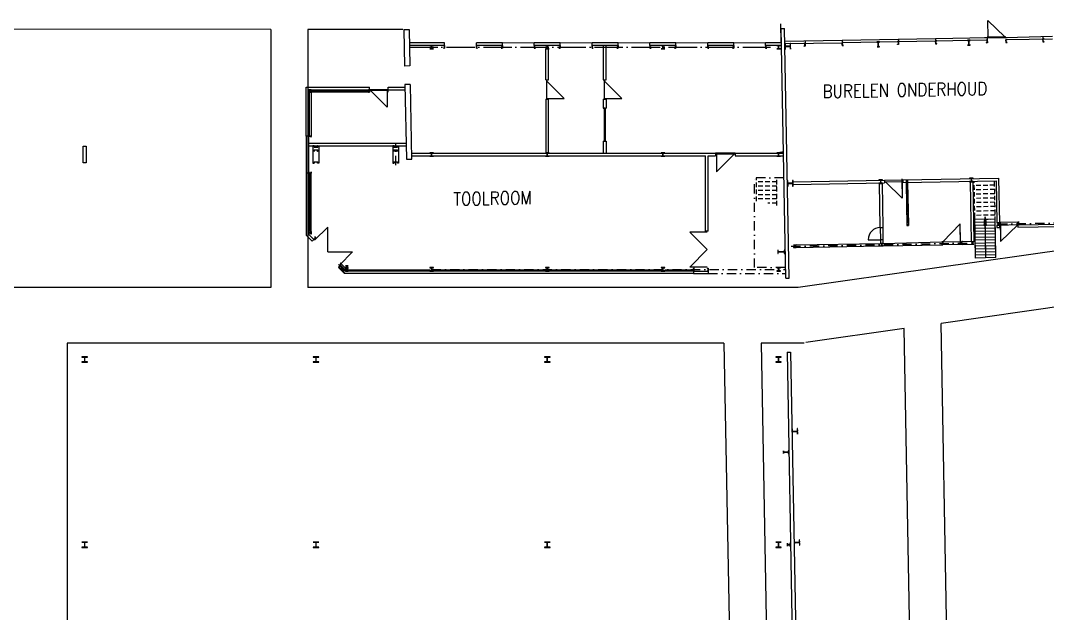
# Model space of a CAD drawing. Header units: millimetres. Extents: x 3476 to 38328, y 1439 to 26921.
# Drawn here: x 11336 to 16885, y 19506 to 22707 of the extents above; entities that cross this region are included whole.
import ezdxf

# ---------------------------------------------------------------- set-up
doc = ezdxf.new("R2010")
doc.units = ezdxf.units.MM
doc.header["$LTSCALE"] = 100
doc.header["$MEASUREMENT"] = 0
for name, pattern in [('DASHDOT', [1, 0.5, -0.25, 0, -0.25]), ('DASHDOTX2', [2, 1, -0.5, 0, -0.5]), ('DASHED2', [0.375, 0.25, -0.125]), ('DOT', [0.055, 0.03, -0.025])]:
    doc.linetypes.add(name, pattern=pattern)
for name, color, linetype in [('A-BRANDMUUR-1', 9, 'CONTINUOUS'), ('A-CIRCULATIE', 4, 'CONTINUOUS'), ('A-KOLOM', 7, 'CONTINUOUS'), ('A-MUUR', 7, 'CONTINUOUS'), ('C-LINE-D025', 7, 'DASHDOT'), ('C-LINE-D025X2', 7, 'DASHDOTX2'), ('C-LINE-H025', 7, 'DASHED2'), ('C-S-DOOR-WINDOW', 7, 'CONTINUOUS'), ('CIRCULATIE', 4, 'DOT'), ('DEUR', 4, 'CONTINUOUS'), ('L-GEBOUWEN', 7, 'CONTINUOUS'), ('MUUR', 7, 'CONTINUOUS'), ('TEKST', 4, 'CONTINUOUS'), ('TRAPPEN', 4, 'CONTINUOUS')]:
    doc.layers.add(name, color=color, linetype=linetype)
doc.styles.add('ROMANS', font='romans', dxfattribs={"width": 0.7})

msp = doc.modelspace()

# ---------------------------------------------------------------- linework, layer by layer
at = {"layer": 'A-BRANDMUUR-1'}
for p, q in [((15446.23, 22663.53), (15465.23, 22663.88)), ((15470.93, 21316.47), (15446.23, 22663.53)), ((15489.92, 21316.82), (15465.23, 22663.88)), ((15470.93, 21316.47), (15489.92, 21316.82)), ((15478.4, 20916.47), (15497.4, 20916.82)), ((15478.4, 20916.47), (15558.65, 16538.37)), ((15497.4, 20916.82), (15577.64, 16538.72)), ((15497.4, 20916.82), (15497.4, 20916.82))]:
    msp.add_line(p, q, dxfattribs=at)
at = {"layer": 'A-CIRCULATIE'}
for p, q in [((12688.87, 22659.04), (9059.21, 22660.76)), ((12688.87, 22659.04), (12688.87, 21265.05)), ((13402.37, 22659.04), (12888.87, 22659.04)), ((12888.87, 22659.04), (12888.87, 21265.05)), ((17751.42, 21579.4), (15538, 21265.05)), ((12688.87, 21265.05), (9059.21, 21265.05)), ((15538, 21265.05), (12888.87, 21265.05)), ((17775.35, 21279.79), (16311.02, 21071.83)), ((16111.51, 21043.49), (15580.19, 20968.03)), ((16194.78, 16500.03), (16111.51, 21043.49)), ((16394.75, 16503.69), (16311.02, 21071.83)), ((15137.46, 20965.05), (11587.25, 20965.05)), ((11587.25, 20965.05), (11587.25, 17908.3)), ((15137.46, 20965.05), (15219.62, 16482.15)), ((15571.52, 20965.05), (15337.49, 20965.05)), ((15337.49, 20965.05), (15419.59, 16485.82))]:
    msp.add_line(p, q, dxfattribs=at)
at = {"layer": 'A-KOLOM', "color": 7}
for p, q in [((12916.25, 22031.14), (12916.25, 21936.14)), ((12922.25, 22031.14), (12916.25, 22031.14)), ((12942.25, 22031.14), (12948.25, 22031.14)), ((12948.25, 22031.14), (12948.25, 21936.14)), ((13347.25, 22031.14), (13347.25, 21936.14)), ((13353.25, 22031.14), (13347.25, 22031.14)), ((13373.25, 22031.14), (13379.25, 22031.14)), ((13379.25, 22031.14), (13379.25, 21936.14)), ((12916.25, 21936.14), (12922.25, 21936.14)), ((12948.25, 21936.14), (12942.25, 21936.14)), ((13347.25, 21936.14), (13353.25, 21936.14)), ((13379.25, 21936.14), (13373.25, 21936.14))]:
    msp.add_line(p, q, dxfattribs=at)
at = {"layer": 'A-KOLOM'}
for points in [[(15775.94, 22572.37), (15782.43, 22572.49), (15782.43, 22572.77, 0.3910206), (15781.91, 22573.31), (15777.63, 22573.57, -0.3910206), (15776.64, 22574.6), (15776.43, 22586.16, -0.3910206), (15777.38, 22587.23), (15781.65, 22587.65, 0.3910205), (15782.15, 22588.2), (15782.14, 22588.49), (15775.64, 22588.37)], [(15964.36, 22564.82), (15977.85, 22565.07), (15977.83, 22566.09), (15972.92, 22566, -0.4142135), (15971.39, 22567.47), (15970.99, 22589.43, -0.4142136), (15972.46, 22590.95), (15977.38, 22591.04), (15977.36, 22592.06), (15963.86, 22591.82), (15963.88, 22590.8), (15968.8, 22590.89, -0.4142136), (15970.33, 22589.41), (15970.73, 22567.46, -0.4142136), (15969.26, 22565.93), (15964.34, 22565.84)], [(16080.88, 22577.96), (16074.39, 22577.84), (16074.38, 22578.12, -0.3910206), (16074.88, 22578.68), (16079.15, 22579.1, 0.3910206), (16080.09, 22580.16), (16079.88, 22591.72, 0.3910206), (16078.9, 22592.75), (16074.61, 22593.02, -0.3910205), (16074.1, 22593.55), (16074.09, 22593.84), (16080.59, 22593.96)], [(16280.85, 22581.62), (16287.35, 22581.74), (16287.34, 22582.03, 0.3910206), (16286.83, 22582.56), (16282.55, 22582.83, -0.3910206), (16281.56, 22583.86), (16281.35, 22595.42, -0.3910206), (16282.3, 22596.48), (16286.57, 22596.9, 0.3910205), (16287.06, 22597.46), (16287.06, 22597.74), (16280.56, 22597.62)], [(16454.27, 22573.8), (16467.77, 22574.05), (16467.75, 22575.07), (16462.83, 22574.98, -0.4142135), (16461.31, 22576.45), (16460.9, 22598.41, -0.4142136), (16462.38, 22599.93), (16467.29, 22600.02), (16467.28, 22601.04), (16453.78, 22600.8), (16453.8, 22599.78), (16458.72, 22599.87, -0.4142136), (16460.24, 22598.39), (16460.65, 22576.44, -0.4142136), (16459.17, 22574.91), (16454.25, 22574.82)], [(16560.8, 22586.75), (16554.3, 22586.64), (16554.3, 22586.92, -0.3910206), (16554.8, 22587.48), (16559.07, 22587.9, 0.3910206), (16560.01, 22588.96), (16559.8, 22600.52, 0.3910206), (16558.82, 22601.55), (16554.53, 22601.81, -0.3910205), (16554.02, 22602.35), (16554.01, 22602.63), (16560.51, 22602.75)], [(16660.79, 22588.59), (16667.29, 22588.71), (16667.28, 22588.99, 0.3910206), (16666.76, 22589.53), (16662.48, 22589.79, -0.3910206), (16661.5, 22590.82), (16661.28, 22602.38, -0.3910206), (16662.23, 22603.44), (16666.5, 22603.86, 0.3910205), (16667, 22604.42), (16666.99, 22604.7), (16660.49, 22604.58)], [(16860.75, 22592.25), (16867.25, 22592.37), (16867.25, 22592.65, 0.3910206), (16866.73, 22593.19), (16862.45, 22593.46, -0.3910206), (16861.46, 22594.49), (16861.25, 22606.04, -0.3910206), (16862.2, 22607.11), (16866.47, 22607.53, 0.3910205), (16866.96, 22608.09), (16866.96, 22608.37), (16860.46, 22608.25)], [(13547.25, 22554.14), (13567.25, 22554.14), (13567.25, 22555.14), (13559.38, 22555.14, -0.4142135), (13557.58, 22556.94), (13557.58, 22570.34, -0.4142136), (13559.38, 22572.14), (13567.25, 22572.14), (13567.25, 22573.14), (13547.25, 22573.14), (13547.25, 22572.14), (13555.13, 22572.14, -0.4142136), (13556.93, 22570.34), (13556.93, 22556.94, -0.4142136), (13555.13, 22555.14), (13547.25, 22555.14)], [(13627.25, 22557.14), (13620.75, 22557.14), (13620.75, 22557.43, -0.3910206), (13621.26, 22557.98), (13625.54, 22558.32, 0.3910206), (13626.5, 22559.36), (13626.5, 22570.93, 0.3910206), (13625.54, 22571.97), (13621.26, 22572.31, -0.3910205), (13620.75, 22572.86), (13620.75, 22573.14), (13627.25, 22573.14)], [(13799.75, 22557.14), (13806.25, 22557.14), (13806.25, 22557.43, 0.3910206), (13805.75, 22557.98), (13801.47, 22558.32, -0.3910206), (13800.5, 22559.36), (13800.5, 22570.93, -0.3910206), (13801.47, 22571.97), (13805.75, 22572.31, 0.3910205), (13806.25, 22572.86), (13806.25, 22573.14), (13799.75, 22573.14)], [(13939.75, 22557.14), (13933.25, 22557.14), (13933.25, 22557.43, -0.3910206), (13933.76, 22557.98), (13938.04, 22558.32, 0.3910206), (13939, 22559.36), (13939, 22570.93, 0.3910206), (13938.04, 22571.97), (13933.76, 22572.31, -0.3910205), (13933.25, 22572.86), (13933.25, 22573.14), (13939.75, 22573.14)], [(14112.25, 22557.14), (14118.75, 22557.14), (14118.75, 22557.43, 0.3910206), (14118.25, 22557.98), (14113.97, 22558.32, -0.3910206), (14113, 22559.36), (14113, 22570.93, -0.3910206), (14113.97, 22571.97), (14118.25, 22572.31, 0.3910205), (14118.75, 22572.86), (14118.75, 22573.14), (14112.25, 22573.14)], [(14172.25, 22554.14), (14192.25, 22554.14), (14192.25, 22555.14), (14184.38, 22555.14, -0.4142135), (14182.58, 22556.94), (14182.58, 22570.34, -0.4142136), (14184.38, 22572.14), (14192.25, 22572.14), (14192.25, 22573.14), (14172.25, 22573.14), (14172.25, 22572.14), (14180.13, 22572.14, -0.4142136), (14181.93, 22570.34), (14181.93, 22556.94, -0.4142136), (14180.13, 22555.14), (14172.25, 22555.14)], [(14252.25, 22557.14), (14245.75, 22557.14), (14245.75, 22557.43, -0.3910206), (14246.26, 22557.98), (14250.54, 22558.32, 0.3910206), (14251.5, 22559.36), (14251.5, 22570.93, 0.3910206), (14250.54, 22571.97), (14246.26, 22572.31, -0.3910205), (14245.75, 22572.86), (14245.75, 22573.14), (14252.25, 22573.14)], [(14424.75, 22557.14), (14431.25, 22557.14), (14431.25, 22557.43, 0.3910206), (14430.75, 22557.98), (14426.47, 22558.32, -0.3910206), (14425.5, 22559.36), (14425.5, 22570.93, -0.3910206), (14426.47, 22571.97), (14430.75, 22572.31, 0.3910205), (14431.25, 22572.86), (14431.25, 22573.14), (14424.75, 22573.14)], [(14564.75, 22557.14), (14558.25, 22557.14), (14558.25, 22557.43, -0.3910206), (14558.76, 22557.98), (14563.04, 22558.32, 0.3910206), (14564, 22559.36), (14564, 22570.93, 0.3910206), (14563.04, 22571.97), (14558.76, 22572.31, -0.3910205), (14558.25, 22572.86), (14558.25, 22573.14), (14564.75, 22573.14)], [(14737.25, 22557.14), (14743.75, 22557.14), (14743.75, 22557.43, 0.3910206), (14743.25, 22557.98), (14738.97, 22558.32, -0.3910206), (14738, 22559.36), (14738, 22570.93, -0.3910206), (14738.97, 22571.97), (14743.25, 22572.31, 0.3910205), (14743.75, 22572.86), (14743.75, 22573.14), (14737.25, 22573.14)], [(14797.25, 22554.14), (14817.25, 22554.14), (14817.25, 22555.14), (14809.38, 22555.14, -0.4142135), (14807.58, 22556.94), (14807.58, 22570.34, -0.4142136), (14809.38, 22572.14), (14817.25, 22572.14), (14817.25, 22573.14), (14797.25, 22573.14), (14797.25, 22572.14), (14805.13, 22572.14, -0.4142136), (14806.93, 22570.34), (14806.93, 22556.94, -0.4142136), (14805.13, 22555.14), (14797.25, 22555.14)], [(14877.25, 22557.14), (14870.75, 22557.14), (14870.75, 22557.43, -0.3910206), (14871.26, 22557.98), (14875.54, 22558.32, 0.3910206), (14876.5, 22559.36), (14876.5, 22570.93, 0.3910206), (14875.54, 22571.97), (14871.26, 22572.31, -0.3910205), (14870.75, 22572.86), (14870.75, 22573.14), (14877.25, 22573.14)], [(15049.75, 22557.14), (15056.25, 22557.14), (15056.25, 22557.43, 0.3910206), (15055.75, 22557.98), (15051.47, 22558.32, -0.3910206), (15050.5, 22559.36), (15050.5, 22570.93, -0.3910206), (15051.47, 22571.97), (15055.75, 22572.31, 0.3910205), (15056.25, 22572.86), (15056.25, 22573.14), (15049.75, 22573.14)], [(15189.75, 22557.14), (15183.25, 22557.14), (15183.25, 22557.43, -0.3910206), (15183.76, 22557.98), (15188.04, 22558.32, 0.3910206), (15189, 22559.36), (15189, 22570.93, 0.3910206), (15188.04, 22571.97), (15183.76, 22572.31, -0.3910205), (15183.25, 22572.86), (15183.25, 22573.14), (15189.75, 22573.14)], [(15362.25, 22557.14), (15368.75, 22557.14), (15368.75, 22557.43, 0.3910206), (15368.25, 22557.98), (15363.97, 22558.32, -0.3910206), (15363, 22559.36), (15363, 22570.93, -0.3910206), (15363.97, 22571.97), (15368.25, 22572.31, 0.3910205), (15368.75, 22572.86), (15368.75, 22573.14), (15362.25, 22573.14)], [(15422.25, 22554.14), (15442.25, 22554.14), (15442.25, 22555.14), (15434.38, 22555.14, -0.4142135), (15432.58, 22556.94), (15432.58, 22570.34, -0.4142136), (15434.38, 22572.14), (15442.25, 22572.14), (15442.25, 22573.14), (15422.25, 22573.14), (15422.25, 22572.14), (15430.13, 22572.14, -0.4142136), (15431.93, 22570.34), (15431.93, 22556.94, -0.4142136), (15430.13, 22555.14), (15422.25, 22555.14)], [(15497.41, 22553.26), (15496.86, 22583.26), (15495.46, 22583.23), (15495.68, 22571.36, -0.4142135), (15493.03, 22568.61), (15472.24, 22568.23, -0.4142136), (15469.49, 22570.88), (15469.27, 22582.75), (15467.87, 22582.73), (15468.42, 22552.73), (15469.82, 22552.76), (15469.6, 22564.63, -0.4142136), (15472.25, 22567.38), (15493.05, 22567.76, -0.4142136), (15495.8, 22565.11), (15496.01, 22553.24)], [(15575.97, 22568.7), (15569.47, 22568.59), (15569.47, 22568.87, -0.3910206), (15569.96, 22569.43), (15574.23, 22569.85, 0.3910206), (15575.18, 22570.91), (15574.97, 22582.47, 0.3910206), (15573.98, 22583.5), (15569.7, 22583.76, -0.3910205), (15569.18, 22584.3), (15569.18, 22584.58), (15575.68, 22584.7)], [(13547.25, 21974.14), (13567.25, 21974.14), (13567.25, 21975.14), (13559.38, 21975.14, -0.4142135), (13557.58, 21976.94), (13557.58, 21990.34, -0.4142136), (13559.38, 21992.14), (13567.25, 21992.14), (13567.25, 21993.14), (13547.25, 21993.14), (13547.25, 21992.14), (13555.13, 21992.14, -0.4142136), (13556.93, 21990.34), (13556.93, 21976.94, -0.4142136), (13555.13, 21975.14), (13547.25, 21975.14)], [(14172.25, 21974.14), (14192.25, 21974.14), (14192.25, 21975.14), (14184.38, 21975.14, -0.4142135), (14182.58, 21976.94), (14182.58, 21990.34, -0.4142136), (14184.38, 21992.14), (14192.25, 21992.14), (14192.25, 21993.14), (14172.25, 21993.14), (14172.25, 21992.14), (14180.13, 21992.14, -0.4142136), (14181.93, 21990.34), (14181.93, 21976.94, -0.4142136), (14180.13, 21975.14), (14172.25, 21975.14)], [(14797.25, 21974.14), (14817.25, 21974.14), (14817.25, 21975.14), (14809.38, 21975.14, -0.4142135), (14807.58, 21976.94), (14807.58, 21990.34, -0.4142136), (14809.38, 21992.14), (14817.25, 21992.14), (14817.25, 21993.14), (14797.25, 21993.14), (14797.25, 21992.14), (14805.13, 21992.14, -0.4142136), (14806.93, 21990.34), (14806.93, 21976.94, -0.4142136), (14805.13, 21975.14), (14797.25, 21975.14)], [(15422.25, 21974.14), (15442.25, 21974.14), (15442.25, 21975.14), (15434.38, 21975.14, -0.4142135), (15432.58, 21976.94), (15432.58, 21990.34, -0.4142136), (15434.38, 21992.14), (15442.25, 21992.14), (15442.25, 21993.14), (15422.25, 21993.14), (15422.25, 21992.14), (15430.13, 21992.14, -0.4142136), (15431.93, 21990.34), (15431.93, 21976.94, -0.4142136), (15430.13, 21975.14), (15422.25, 21975.14)], [(15454.18, 21993.14), (15454.18, 22000.64), (15453.73, 22000.64, 0.4142136), (15453.18, 22000.09), (15453.18, 21995.19, -0.4142135), (15452.13, 21994.14), (15439.73, 21994.14, 0.4142136), (15439.18, 21993.59), (15439.18, 21993.14)], [(15509.3, 21813.36), (15508.75, 21843.35), (15507.35, 21843.33), (15507.57, 21831.45, -0.4142135), (15504.92, 21828.7), (15484.12, 21828.32, -0.4142136), (15481.37, 21830.97), (15481.15, 21842.85), (15479.75, 21842.82), (15480.3, 21812.82), (15481.7, 21812.85), (15481.49, 21824.72, -0.4142136), (15484.14, 21827.47), (15504.93, 21827.85, -0.4142136), (15507.68, 21825.2), (15507.9, 21813.33)], [(15510.97, 21813.39), (15510.42, 21843.38), (15509.02, 21843.36), (15509.24, 21831.48, -0.4142135), (15506.59, 21828.73), (15485.8, 21828.35, -0.4142136), (15483.05, 21831), (15482.83, 21842.88), (15481.43, 21842.85), (15481.98, 21812.86), (15483.38, 21812.88), (15483.16, 21824.75, -0.4142136), (15485.81, 21827.5), (15506.61, 21827.88, -0.4142136), (15509.36, 21825.23), (15509.57, 21813.36)], [(15513.88, 21481.73), (15527.88, 21481.99), (15527.86, 21482.84), (15522.34, 21482.74, -0.4142135), (15521.11, 21483.92), (15520.95, 21493.12, -0.4142136), (15522.12, 21494.34), (15527.65, 21494.44), (15527.63, 21495.29), (15513.63, 21495.03), (15513.65, 21494.18), (15519.17, 21494.28, -0.4142136), (15520.4, 21493.11), (15520.56, 21483.91, -0.4142136), (15519.39, 21482.69), (15513.86, 21482.58)], [(15464.33, 21450.14), (15464.33, 21467.14), (15463.06, 21467.14), (15463.06, 21460.84, -0.4142135), (15461.26, 21459.04), (15431.4, 21459.04, -0.4142136), (15429.6, 21460.84), (15429.6, 21467.14), (15428.33, 21467.14), (15428.33, 21450.14), (15429.6, 21450.14), (15429.6, 21456.44, -0.4142136), (15431.4, 21458.24), (15461.26, 21458.24, -0.4142136), (15463.06, 21456.44), (15463.06, 21450.14)], [(13547.25, 21354.14), (13567.25, 21354.14), (13567.25, 21355.14), (13559.38, 21355.14, -0.4142135), (13557.58, 21356.94), (13557.58, 21370.34, -0.4142136), (13559.38, 21372.14), (13567.25, 21372.14), (13567.25, 21373.14), (13547.25, 21373.14), (13547.25, 21372.14), (13555.13, 21372.14, -0.4142136), (13556.93, 21370.34), (13556.93, 21356.94, -0.4142136), (13555.13, 21355.14), (13547.25, 21355.14)], [(14172.25, 21354.14), (14192.25, 21354.14), (14192.25, 21355.14), (14184.38, 21355.14, -0.4142135), (14182.58, 21356.94), (14182.58, 21370.34, -0.4142136), (14184.38, 21372.14), (14192.25, 21372.14), (14192.25, 21373.14), (14172.25, 21373.14), (14172.25, 21372.14), (14180.13, 21372.14, -0.4142136), (14181.93, 21370.34), (14181.93, 21356.94, -0.4142136), (14180.13, 21355.14), (14172.25, 21355.14)], [(14797.25, 21354.14), (14817.25, 21354.14), (14817.25, 21355.14), (14809.38, 21355.14, -0.4142135), (14807.58, 21356.94), (14807.58, 21370.34, -0.4142136), (14809.38, 21372.14), (14817.25, 21372.14), (14817.25, 21373.14), (14797.25, 21373.14), (14797.25, 21372.14), (14805.13, 21372.14, -0.4142136), (14806.93, 21370.34), (14806.93, 21356.94, -0.4142136), (14805.13, 21355.14), (14797.25, 21355.14)], [(14972.25, 21354.14), (14978.75, 21354.14), (14978.75, 21354.43, 0.3910206), (14978.25, 21354.98), (14973.97, 21355.32, -0.3910206), (14973, 21356.36), (14973, 21367.93, -0.3910206), (14973.97, 21368.97), (14978.25, 21369.31, 0.3910205), (14978.75, 21369.86), (14978.75, 21370.14), (14972.25, 21370.14)], [(15052.25, 21354.14), (15045.75, 21354.14), (15045.75, 21354.43, -0.3910206), (15046.26, 21354.98), (15050.54, 21355.32, 0.3910206), (15051.5, 21356.36), (15051.5, 21367.93, 0.3910206), (15050.54, 21368.97), (15046.26, 21369.31, -0.3910205), (15045.75, 21369.86), (15045.75, 21370.14), (15052.25, 21370.14)], [(15422.25, 21354.14), (15442.25, 21354.14), (15442.25, 21355.14), (15434.38, 21355.14, -0.4142135), (15432.58, 21356.94), (15432.58, 21370.34, -0.4142136), (15434.38, 21372.14), (15442.25, 21372.14), (15442.25, 21373.14), (15422.25, 21373.14), (15422.25, 21372.14), (15430.13, 21372.14, -0.4142136), (15431.93, 21370.34), (15431.93, 21356.94, -0.4142136), (15430.13, 21355.14), (15422.25, 21355.14)], [(11667.25, 20862.14), (11697.25, 20862.14), (11697.25, 20863.54), (11685.38, 20863.54, -0.4142135), (11682.68, 20866.24), (11682.68, 20887.04, -0.4142136), (11685.38, 20889.74), (11697.25, 20889.74), (11697.25, 20891.14), (11667.25, 20891.14), (11667.25, 20889.74), (11679.13, 20889.74, -0.4142136), (11681.83, 20887.04), (11681.83, 20866.24, -0.4142136), (11679.13, 20863.54), (11667.25, 20863.54)], [(12917.25, 20862.14), (12947.25, 20862.14), (12947.25, 20863.54), (12935.38, 20863.54, -0.4142135), (12932.68, 20866.24), (12932.68, 20887.04, -0.4142136), (12935.38, 20889.74), (12947.25, 20889.74), (12947.25, 20891.14), (12917.25, 20891.14), (12917.25, 20889.74), (12929.13, 20889.74, -0.4142136), (12931.83, 20887.04), (12931.83, 20866.24, -0.4142136), (12929.13, 20863.54), (12917.25, 20863.54)], [(14167.25, 20862.14), (14197.25, 20862.14), (14197.25, 20863.54), (14185.38, 20863.54, -0.4142135), (14182.68, 20866.24), (14182.68, 20887.04, -0.4142136), (14185.38, 20889.74), (14197.25, 20889.74), (14197.25, 20891.14), (14167.25, 20891.14), (14167.25, 20889.74), (14179.13, 20889.74, -0.4142136), (14181.83, 20887.04), (14181.83, 20866.24, -0.4142136), (14179.13, 20863.54), (14167.25, 20863.54)], [(15417.25, 20862.14), (15447.25, 20862.14), (15447.25, 20863.54), (15435.38, 20863.54, -0.4142135), (15432.68, 20866.24), (15432.68, 20887.04, -0.4142136), (15435.38, 20889.74), (15447.25, 20889.74), (15447.25, 20891.14), (15417.25, 20891.14), (15417.25, 20889.74), (15429.13, 20889.74, -0.4142136), (15431.83, 20887.04), (15431.83, 20866.24, -0.4142136), (15429.13, 20863.54), (15417.25, 20863.54)], [(15535.53, 20473.61), (15534.98, 20503.61), (15533.58, 20503.58), (15533.8, 20491.71, -0.4142135), (15531.15, 20488.96), (15510.35, 20488.58, -0.4142136), (15507.6, 20491.23), (15507.38, 20503.1), (15505.98, 20503.08), (15506.53, 20473.08), (15507.93, 20473.11), (15507.72, 20484.98, -0.4142136), (15510.37, 20487.73), (15531.16, 20488.11, -0.4142136), (15533.91, 20485.46), (15534.13, 20473.59)], [(15485.8, 20369.89), (15485.8, 20383.39), (15484.78, 20383.39), (15484.78, 20378.47, -0.4142135), (15483.28, 20376.97), (15461.32, 20376.97, -0.4142136), (15459.82, 20378.47), (15459.82, 20383.39), (15458.8, 20383.39), (15458.8, 20369.89), (15459.82, 20369.89), (15459.82, 20374.81, -0.4142136), (15461.32, 20376.31), (15483.28, 20376.31, -0.4142136), (15484.78, 20374.81), (15484.78, 20369.89)], [(11667.25, 19862.14), (11697.25, 19862.14), (11697.25, 19863.54), (11685.38, 19863.54, -0.4142135), (11682.68, 19866.24), (11682.68, 19887.04, -0.4142136), (11685.38, 19889.74), (11697.25, 19889.74), (11697.25, 19891.14), (11667.25, 19891.14), (11667.25, 19889.74), (11679.13, 19889.74, -0.4142136), (11681.83, 19887.04), (11681.83, 19866.24, -0.4142136), (11679.13, 19863.54), (11667.25, 19863.54)], [(12917.25, 19862.14), (12947.25, 19862.14), (12947.25, 19863.54), (12935.38, 19863.54, -0.4142135), (12932.68, 19866.24), (12932.68, 19887.04, -0.4142136), (12935.38, 19889.74), (12947.25, 19889.74), (12947.25, 19891.14), (12917.25, 19891.14), (12917.25, 19889.74), (12929.13, 19889.74, -0.4142136), (12931.83, 19887.04), (12931.83, 19866.24, -0.4142136), (12929.13, 19863.54), (12917.25, 19863.54)], [(14167.25, 19862.14), (14197.25, 19862.14), (14197.25, 19863.54), (14185.38, 19863.54, -0.4142135), (14182.68, 19866.24), (14182.68, 19887.04, -0.4142136), (14185.38, 19889.74), (14197.25, 19889.74), (14197.25, 19891.14), (14167.25, 19891.14), (14167.25, 19889.74), (14179.13, 19889.74, -0.4142136), (14181.83, 19887.04), (14181.83, 19866.24, -0.4142136), (14179.13, 19863.54), (14167.25, 19863.54)], [(15417.25, 19862.14), (15447.25, 19862.14), (15447.25, 19863.54), (15435.38, 19863.54, -0.4142135), (15432.68, 19866.24), (15432.68, 19887.04, -0.4142136), (15435.38, 19889.74), (15447.25, 19889.74), (15447.25, 19891.14), (15417.25, 19891.14), (15417.25, 19889.74), (15429.13, 19889.74, -0.4142136), (15431.83, 19887.04), (15431.83, 19866.24, -0.4142136), (15429.13, 19863.54), (15417.25, 19863.54)], [(15494.96, 19868.64), (15494.96, 19884.64), (15494.06, 19884.64), (15494.06, 19878.44, -0.4142135), (15492.56, 19876.94), (15482.16, 19876.94, -0.4142136), (15480.66, 19878.44), (15480.66, 19884.64), (15479.76, 19884.64), (15479.76, 19868.64), (15480.66, 19868.64), (15480.66, 19874.84, -0.4142136), (15482.16, 19876.34), (15492.56, 19876.34, -0.4142136), (15494.06, 19874.84), (15494.06, 19868.64)], [(15546.52, 19873.71), (15545.97, 19903.71), (15544.57, 19903.68), (15544.79, 19891.81, -0.4142135), (15542.14, 19889.06), (15521.35, 19888.68, -0.4142136), (15518.6, 19891.33), (15518.38, 19903.2), (15516.98, 19903.18), (15517.53, 19873.18), (15518.93, 19873.21), (15518.71, 19885.08, -0.4142136), (15521.36, 19887.83), (15542.16, 19888.21, -0.4142136), (15544.91, 19885.56), (15545.12, 19873.69)]]:
    msp.add_lwpolyline(points, format="xyb", close=True, dxfattribs=at)
msp.add_lwpolyline([(11674.75, 22028.64), (11689.75, 22028.64), (11689.75, 21938.64), (11674.75, 21938.64)], close=True, dxfattribs=at)
at = {"layer": 'A-KOLOM', "color": 7}
for points in [[(12942.25, 22023.64), (12942.25, 22031.14), (12941.96, 22031.14, 0.3910206), (12941.36, 22030.59), (12940.95, 22025.55, -0.3910206), (12939.81, 22024.49), (12924.7, 22024.49, -0.3910206), (12923.55, 22025.55), (12923.15, 22030.59, 0.3910205), (12922.55, 22031.14), (12922.25, 22031.14), (12922.25, 22023.64)], [(12942.25, 22008.17), (12942.25, 22000.67), (12941.96, 22000.67, -0.3910206), (12941.36, 22001.22), (12940.95, 22006.26, 0.3910206), (12939.81, 22007.32), (12924.7, 22007.32, 0.3910206), (12923.55, 22006.26), (12923.15, 22001.22, -0.3910205), (12922.55, 22000.67), (12922.25, 22000.67), (12922.25, 22008.17)], [(13373.25, 22023.64), (13373.25, 22031.14), (13372.96, 22031.14, 0.3910206), (13372.36, 22030.59), (13371.95, 22025.55, -0.3910206), (13370.81, 22024.49), (13355.7, 22024.49, -0.3910206), (13354.55, 22025.55), (13354.15, 22030.59, 0.3910205), (13353.55, 22031.14), (13353.25, 22031.14), (13353.25, 22023.64)], [(13373.25, 22008.17), (13373.25, 22000.67), (13372.96, 22000.67, -0.3910206), (13372.36, 22001.22), (13371.95, 22006.26, 0.3910206), (13370.81, 22007.32), (13355.7, 22007.32, 0.3910206), (13354.55, 22006.26), (13354.15, 22001.22, -0.3910205), (13353.55, 22000.67), (13353.25, 22000.67), (13353.25, 22008.17)], [(12942.25, 21943.64), (12942.25, 21936.14), (12941.96, 21936.14, -0.3910206), (12941.36, 21936.7), (12940.95, 21941.74, 0.3910206), (12939.81, 21942.79), (12924.7, 21942.79, 0.3910206), (12923.55, 21941.74), (12923.15, 21936.7, -0.3910205), (12922.55, 21936.14), (12922.25, 21936.14), (12922.25, 21943.64)], [(13373.25, 21943.64), (13373.25, 21936.14), (13372.96, 21936.14, -0.3910206), (13372.36, 21936.7), (13371.95, 21941.74, 0.3910206), (13370.81, 21942.79), (13355.7, 21942.79, 0.3910206), (13354.55, 21941.74), (13354.15, 21936.7, -0.3910205), (13353.55, 21936.14), (13353.25, 21936.14), (13353.25, 21943.64)], [(15974.62, 21827.39), (15994.62, 21827.75), (15994.6, 21828.75), (15986.73, 21828.61, -0.4142135), (15984.89, 21830.37), (15984.65, 21843.77, -0.4142136), (15986.41, 21845.6), (15994.29, 21845.75), (15994.27, 21846.75), (15974.27, 21846.38), (15974.29, 21845.38), (15982.16, 21845.53, -0.4142136), (15984, 21843.76), (15984.24, 21830.36, -0.4142136), (15982.48, 21828.53), (15974.6, 21828.39)], [(16464.54, 21836.36), (16484.54, 21836.73), (16484.52, 21837.73), (16476.64, 21837.59, -0.4142135), (16474.81, 21839.35), (16474.56, 21852.75, -0.4142136), (16476.33, 21854.58), (16484.21, 21854.73), (16484.19, 21855.73), (16464.19, 21855.36), (16464.21, 21854.36), (16472.08, 21854.51, -0.4142136), (16473.92, 21852.74), (16474.16, 21839.34, -0.4142136), (16472.39, 21837.51), (16464.52, 21837.36)], [(16611.86, 21601.88), (16625.86, 21602.13), (16625.84, 21602.98), (16620.32, 21602.88, -0.4142135), (16619.1, 21604.06), (16618.93, 21613.26, -0.4142136), (16620.11, 21614.48), (16625.63, 21614.58), (16625.61, 21615.43), (16611.62, 21615.17), (16611.63, 21614.32), (16617.16, 21614.42, -0.4142136), (16618.38, 21613.25), (16618.55, 21604.05, -0.4142136), (16617.37, 21602.83), (16611.84, 21602.72)], [(16725.55, 21619.96), (16732.05, 21620.08), (16732.05, 21619.8, -0.3910206), (16731.56, 21619.24), (16727.29, 21618.82, 0.3910206), (16726.34, 21617.76), (16726.55, 21606.2, 0.3910206), (16727.54, 21605.17), (16731.82, 21604.9, -0.3910205), (16732.33, 21604.37), (16732.34, 21604.08), (16725.84, 21603.96)], [(15983.8, 21490.35), (15997.8, 21490.6), (15997.78, 21491.45), (15992.26, 21491.35, -0.4142135), (15991.03, 21492.53), (15990.87, 21501.73, -0.4142136), (15992.04, 21502.95), (15997.57, 21503.05), (15997.55, 21503.9), (15983.55, 21503.64), (15983.57, 21502.8), (15989.09, 21502.9, -0.4142136), (15990.32, 21501.72), (15990.48, 21492.52, -0.4142136), (15989.31, 21491.3), (15983.78, 21491.2)], [(16320.45, 21512.52), (16313.95, 21512.4), (16313.96, 21512.12, 0.3910206), (16314.47, 21511.58), (16318.75, 21511.32, -0.3910206), (16319.74, 21510.29), (16319.95, 21498.73, -0.3910206), (16319, 21497.66), (16314.73, 21497.24, 0.3910205), (16314.24, 21496.69), (16314.24, 21496.4), (16320.74, 21496.52)], [(16420.43, 21514.35), (16426.93, 21514.47), (16426.94, 21514.19, -0.3910206), (16426.44, 21513.63), (16422.17, 21513.21, 0.3910206), (16421.22, 21512.15), (16421.43, 21500.59, 0.3910206), (16422.42, 21499.56), (16426.7, 21499.3, -0.3910205), (16427.22, 21498.76), (16427.22, 21498.47), (16420.73, 21498.36)], [(16473.72, 21499.33), (16487.71, 21499.58), (16487.7, 21500.43), (16482.17, 21500.33, -0.4142135), (16480.95, 21501.51), (16480.78, 21510.71, -0.4142136), (16481.96, 21511.93), (16487.49, 21512.03), (16487.47, 21512.88), (16473.47, 21512.62), (16473.49, 21511.77), (16479.01, 21511.88, -0.4142136), (16480.23, 21510.7), (16480.4, 21501.5, -0.4142136), (16479.22, 21500.28), (16473.7, 21500.18)]]:
    msp.add_lwpolyline(points, format="xyb", close=True, dxfattribs=at)
at = {"layer": 'A-MUUR'}
for p, q in [((13407.65, 22659.04), (13411.56, 22461.12)), ((13407.65, 22659.04), (13435.66, 22659.04)), ((13435.66, 22659.04), (13439.56, 22461.69)), ((15466.48, 22595.7), (15775.4, 22601.36)), ((15575.44, 22597.7), (15575.68, 22584.7)), ((15775.4, 22601.36), (16280.32, 22610.62)), ((15775.4, 22601.36), (15775.64, 22588.37)), ((15775.64, 22588.37), (16281.31, 22597.63)), ((16080.35, 22606.95), (16080.59, 22593.96)), ((16280.32, 22610.62), (16560.27, 22615.75)), ((16280.32, 22610.62), (16280.56, 22597.62)), ((16280.56, 22597.62), (16560.51, 22602.75)), ((16560.27, 22615.75), (16560.51, 22602.75)), ((16660.49, 22604.58), (16912.95, 22609.21)), ((16660.98, 22615.7), (16912.71, 22622.21)), ((16860.22, 22621.25), (16860.46, 22608.25)), ((13627.25, 22586.14), (13437.1, 22586.14)), ((13627.25, 22573.14), (13437.35, 22573.14)), ((13627.25, 22573.14), (13627.25, 22586.14)), ((13799.75, 22573.14), (13799.75, 22586.14)), ((13939.75, 22586.14), (13799.75, 22586.14)), ((13939.75, 22573.14), (13799.75, 22573.14)), ((13939.75, 22573.14), (13939.75, 22586.14)), ((14252.25, 22586.14), (14112.25, 22586.14)), ((14112.25, 22573.14), (14112.25, 22586.14)), ((14252.25, 22573.14), (14112.25, 22573.14)), ((14252.25, 22573.14), (14252.25, 22586.14)), ((14424.75, 22573.14), (14424.75, 22586.14)), ((14564.75, 22586.14), (14424.75, 22586.14)), ((14564.75, 22573.14), (14424.75, 22573.14)), ((14564.75, 22573.14), (14564.75, 22586.14)), ((14877.25, 22586.14), (14737.25, 22586.14)), ((14737.25, 22573.14), (14737.25, 22586.14)), ((14877.25, 22573.14), (14737.25, 22573.14)), ((14877.25, 22573.14), (14877.25, 22586.14)), ((15189.75, 22586.14), (15049.75, 22586.14)), ((15049.75, 22573.14), (15049.75, 22586.14)), ((15189.75, 22573.14), (15049.75, 22573.14)), ((15189.75, 22573.14), (15189.75, 22586.14)), ((15362.25, 22573.14), (15362.25, 22586.14)), ((15447.65, 22586.14), (15362.25, 22586.14)), ((15447.89, 22573.14), (15362.25, 22573.14)), ((15466.72, 22582.71), (15776.43, 22586.16)), ((13439.56, 22461.69), (13411.56, 22461.12)), ((14174.16, 22386.89), (14189.96, 22386.89)), ((14485.26, 22386.89), (14501.06, 22386.89)), ((13441.59, 22361.71), (13413.59, 22361.14)), ((13441.59, 22361.71), (13449.21, 21959.14)), ((14174.16, 22281.89), (14189.96, 22281.89)), ((14485.26, 22281.89), (14501.06, 22281.89)), ((14485.26, 22233.7), (14501.06, 22233.7)), ((14485.26, 22055.26), (14501.06, 22055.26)), ((13448.62, 21990.64), (15092.25, 21990.64)), ((13448.88, 21976.64), (15038.25, 21976.64)), ((15038.25, 21570.14), (15038.25, 21976.64)), ((15052.25, 21976.64), (15092.25, 21976.64)), ((15052.25, 21570.14), (15052.25, 21976.64)), ((15092.25, 21990.64), (15092.25, 21976.64)), ((15197.25, 21990.64), (15197.25, 21976.64)), ((15197.25, 21990.64), (15455.4, 21990.64)), ((15197.25, 21976.64), (15455.66, 21976.64)), ((13421.7, 21959.14), (13449.71, 21959.14)), ((15508.9, 21835.35), (16004.31, 21844.43)), ((15509.15, 21821.35), (16004.57, 21830.43)), ((16725.84, 21603.96), (16944.3, 21607.97)), ((16726.08, 21590.97), (16944.54, 21594.97)), ((15052.25, 21570.14), (15038.25, 21570.14)), ((14972.25, 21354.14), (15052.25, 21354.14)), ((14972.25, 21354.14), (14972.25, 21341.14)), ((14972.25, 21341.14), (15052.25, 21341.14)), ((15052.25, 21354.14), (15052.25, 21354.14)), ((15052.25, 21354.14), (15052.25, 21341.14))]:
    msp.add_line(p, q, dxfattribs=at)
at = {"layer": 'A-MUUR', "color": 0, "linetype": 'ByBlock'}
for p, q in [((14174.16, 22386.89), (14174.16, 22554.14)), ((14189.96, 22386.89), (14189.96, 22554.14)), ((14485.26, 22573.14), (14485.26, 22386.89)), ((14501.06, 22386.89), (14501.06, 22573.14)), ((14174.16, 22281.89), (14174.16, 21993.14)), ((14189.96, 21993.14), (14189.96, 22281.89)), ((14485.26, 22281.89), (14485.26, 22233.7)), ((14501.06, 22281.89), (14501.06, 22233.7)), ((14495.86, 22233.7), (14490.78, 22233.7)), ((14490.78, 22233.7), (14490.78, 22055.26)), ((14495.86, 22233.7), (14495.86, 22055.26)), ((14485.26, 22055.26), (14485.26, 21990.64)), ((14501.06, 22055.26), (14501.06, 21990.64))]:
    msp.add_line(p, q, dxfattribs=at)
at = {"layer": 'A-MUUR', "color": 7}
for p, q in [((13322.25, 22333.64), (13322.25, 22346.64)), ((13322.25, 22346.64), (13414.35, 22346.64)), ((13322.25, 22333.64), (13414.35, 22333.64)), ((13413.59, 22361.14), (13421.7, 21959.14)), ((12879.25, 22083.64), (12879.25, 21883.64)), ((12892.25, 22083.64), (12879.25, 22083.64)), ((12892.25, 22083.64), (12892.25, 21883.64)), ((12892.25, 21883.64), (12879.25, 21883.64)), ((16004.31, 21844.43), (16004.57, 21830.43)), ((16104.3, 21846.27), (16621.21, 21855.74)), ((16104.3, 21846.27), (16104.55, 21832.27)), ((16104.55, 21832.27), (16607.47, 21841.48)), ((16467.54, 21836.42), (16473.47, 21512.62)), ((16481.54, 21836.68), (16487.47, 21512.88)), ((16607.47, 21841.48), (16611.62, 21615.17)), ((16621.21, 21855.74), (16625.61, 21615.43)), ((16611.86, 21601.88), (16625.86, 21602.13)), ((16611.86, 21601.88), (16612.1, 21588.88)), ((16612.1, 21588.88), (16626.1, 21589.13)), ((16625.86, 21602.13), (16626.1, 21589.13)), ((16725.84, 21603.96), (16726.08, 21590.97))]:
    msp.add_line(p, q, dxfattribs=at)
at = {"layer": 'C-LINE-D025'}
for p, q in [((13437.54, 22563.64), (15432.25, 22563.64)), ((15302.25, 21373.14), (15302.25, 21858.64)), ((15460.99, 21858.64), (15302.25, 21858.64)), ((16618.74, 21608.65), (16931.18, 21614.38)), ((15501.08, 21488.15), (16480.59, 21506.1)), ((15466.76, 21373.14), (15302.25, 21373.14)), ((13557.25, 21363.64), (15466.93, 21363.64)), ((15052.25, 21341.14), (15467.34, 21341.14))]:
    msp.add_line(p, q, dxfattribs=at)
at = {"layer": 'C-LINE-D025', "color": 7}
msp.add_line((13363.25, 21926.35), (13363.25, 22043.32), dxfattribs=at)
at = {"layer": 'C-LINE-D025X2'}
msp.add_line((13437.54, 22563.64), (15432.25, 22563.64), dxfattribs=at)
at = {"layer": 'C-LINE-H025'}
for p, q in [((15312.25, 21732.21), (15312.25, 21858.64)), ((15422.25, 21835.64), (15312.25, 21835.64)), ((15422.25, 21812.64), (15312.25, 21812.64)), ((15422.25, 21709.21), (15422.25, 21858.64)), ((15422.25, 21789.64), (15312.25, 21789.64)), ((15422.25, 21766.64), (15312.25, 21766.64)), ((15422.25, 21743.64), (15312.25, 21743.64)), ((15422.25, 21720.64), (15374.04, 21720.64))]:
    msp.add_line(p, q, dxfattribs=at)
at = {"layer": 'C-LINE-H025', "color": 7}
for p, q in [((16493.07, 21643.79), (16489.49, 21839.32)), ((16599.9, 21817.84), (16489.92, 21815.83)), ((16603.45, 21623.96), (16599.47, 21841.34)), ((16600.32, 21794.85), (16490.34, 21792.83)), ((16600.74, 21771.85), (16490.76, 21769.83)), ((16601.17, 21748.85), (16491.18, 21746.84)), ((16601.59, 21725.86), (16491.61, 21723.84)), ((16602.01, 21702.86), (16492.03, 21700.85)), ((16602.43, 21679.87), (16492.45, 21677.85)), ((16602.85, 21656.87), (16492.87, 21654.85)), ((16603.27, 21633.87), (16555.07, 21632.99))]:
    msp.add_line(p, q, dxfattribs=at)
at = {"layer": 'C-S-DOOR-WINDOW'}
for p, q in [((14179.16, 22386.89), (14179.16, 22281.89)), ((14179.16, 22381.89), (14274.16, 22286.89)), ((14490.26, 22386.89), (14490.26, 22281.89)), ((14490.26, 22381.89), (14585.26, 22286.89)), ((14179.16, 22286.89), (14274.16, 22286.89)), ((14490.26, 22286.89), (14585.26, 22286.89)), ((15197.25, 21990.64), (15092.25, 21990.64)), ((15197.25, 21985.64), (15092.25, 21985.64)), ((15192.25, 21985.64), (15097.25, 21890.64)), ((15097.25, 21985.64), (15097.25, 21890.64)), ((15047.25, 21470.14), (14952.25, 21565.14)), ((15047.25, 21565.14), (14952.25, 21565.14)), ((15047.25, 21470.14), (14952.25, 21375.14)), ((15047.25, 21375.14), (14952.25, 21375.14)), ((14972.25, 21341.14), (13086.87, 21341.14)), ((14972.25, 21354.14), (13092.25, 21354.14)), ((13547.25, 21359.14), (13106.25, 21359.14)), ((14172.25, 21359.14), (13567.25, 21359.14)), ((14797.25, 21359.14), (14192.25, 21359.14)), ((14972.25, 21359.14), (14817.25, 21359.14))]:
    msp.add_line(p, q, dxfattribs=at)
at = {"layer": 'C-S-DOOR-WINDOW', "color": 7}
for p, q in [((13227.25, 22328.64), (13317.25, 22238.64)), ((12912.35, 21515.66), (12921.54, 21524.86)), ((13053.77, 21374.24), (13062.96, 21383.43))]:
    msp.add_line(p, q, dxfattribs=at)
at = {"layer": 'CIRCULATIE', "color": 7, "linetype": 'ByBlock'}
for p, q in [((15981.98, 21589.7), (15978.54, 21828.46)), ((15997.19, 21589.7), (15994.62, 21827.75)), ((15981.98, 21589.7), (15997.19, 21589.7)), ((15981.98, 21589.7), (15983.19, 21523.48)), ((15997.19, 21523.48), (15997.19, 21589.7)), ((15916.97, 21523.48), (15983.19, 21523.48)), ((15997.19, 21523.48), (15983.19, 21523.48)), ((15983.19, 21523.48), (15983.55, 21503.64)), ((15997.55, 21503.9), (15997.19, 21523.48)), ((15997.55, 21503.9), (16313.95, 21512.4)), ((15997.8, 21490.6), (16314.24, 21496.4)), ((16426.93, 21514.47), (16473.42, 21515.32)), ((16427.22, 21498.47), (16473.72, 21499.33))]:
    msp.add_line(p, q, dxfattribs=at)
at = {"layer": 'CIRCULATIE', "color": 0, "linetype": 'ByBlock'}
for p, q in [((15527.63, 21495.29), (15983.55, 21503.64)), ((15527.88, 21481.99), (15983.78, 21491.2))]:
    msp.add_line(p, q, dxfattribs=at)
at = {"layer": 'CIRCULATIE', "color": 7, "linetype": 'ByBlock'}
msp.add_arc((15983.19, 21523.48), 66.22, 91.05, 180, dxfattribs=at)
at = {"layer": 'DEUR', "linetype": 'Continuous'}
for p, q in [((16655.23, 22618.7), (16563.6, 22707.04)), ((16565.25, 22617.05), (16563.6, 22707.04)), ((16660.23, 22618.79), (16560.25, 22616.96)), ((16660.33, 22613.79), (16560.34, 22611.96))]:
    msp.add_line(p, q, dxfattribs=at)
at = {"layer": 'DEUR', "color": 7, "linetype": 'Continuous'}
for p, q in [((13322.46, 22333.64), (13222.46, 22333.64)), ((13322.46, 22328.64), (13222.46, 22328.64)), ((13227.46, 22328.64), (13317.46, 22238.64)), ((13317.46, 22333.64), (13317.46, 22238.64)), ((16004.29, 21845.64), (16104.27, 21847.47)), ((16004.48, 21835.43), (16104.46, 21837.27)), ((16009.48, 21835.53), (16101.11, 21747.19)), ((16099.18, 21852.38), (16100.83, 21762.4)), ((16099.37, 21842.38), (16101.02, 21752.4)), ((16099.46, 21837.17), (16101.11, 21747.19)), ((12925.08, 21521.32), (12995.79, 21592.03)), ((12995.79, 21457.68), (12995.79, 21592.03)), ((16320.44, 21512.73), (16413.69, 21609.45)), ((16415.34, 21519.47), (16413.69, 21609.45)), ((16415.62, 21504.26), (16413.97, 21594.25)), ((16625.56, 21618.34), (16725.54, 21620.17)), ((16625.84, 21603.13), (16725.82, 21604.96)), ((16630.56, 21618.43), (16632.21, 21528.45)), ((16630.84, 21603.22), (16632.49, 21513.24)), ((16725.84, 21603.96), (16632.49, 21513.24)), ((16320.44, 21512.73), (16420.43, 21514.56)), ((16320.72, 21497.52), (16420.71, 21499.35)), ((12995.79, 21457.68), (13130.14, 21457.68)), ((13059.43, 21386.97), (13130.14, 21457.68))]:
    msp.add_line(p, q, dxfattribs=at)
at = {"layer": 'L-GEBOUWEN'}
for p, q in [((15445.64, 22589.38), (15444.17, 22688.89)), ((13800.15, 22586.85), (15445.64, 22589.38)), ((16545.41, 22615.57), (16646.38, 22617.63))]:
    msp.add_line(p, q, dxfattribs=at)
at = {"layer": 'MUUR', "color": 7}
for p, q in [((12879.46, 22346.64), (13222.46, 22346.64)), ((12879.46, 22083.64), (12879.46, 22346.64)), ((12892.46, 22083.64), (12892.46, 22333.64)), ((12897.46, 22083.64), (12897.46, 22319.64)), ((12906.46, 22333.64), (13216.46, 22333.64)), ((12906.46, 22333.64), (12906.46, 22319.64)), ((12906.46, 22328.64), (13216.46, 22328.64)), ((13216.46, 22319.64), (12906.46, 22319.64)), ((12906.46, 22319.64), (12906.46, 22083.64)), ((13216.46, 22333.64), (13216.46, 22328.64)), ((13222.46, 22333.64), (13222.46, 22346.64)), ((13322.46, 22333.64), (13317.46, 22333.64)), ((13317.46, 22333.64), (13317.46, 22328.64)), ((13322.46, 22333.64), (13322.46, 22346.64)), ((13322.46, 22319.64), (13322.46, 22333.64)), ((12892.46, 22083.64), (12879.46, 22083.64)), ((12879.46, 22083.64), (12879.46, 21883.64)), ((12885.96, 22045.14), (13420.17, 22045.14)), ((12892.46, 22083.64), (12892.46, 21883.64)), ((12885.96, 22031.14), (13420.46, 22031.14)), ((12879.46, 21883.64), (12879.46, 21548.76)), ((12892.46, 21883.64), (12879.46, 21883.64)), ((12892.46, 21883.64), (12892.46, 21554.14)), ((12897.46, 21883.64), (12897.46, 21568.14)), ((12906.46, 21568.14), (12906.46, 21883.64)), ((16121.37, 21842.58), (16125.53, 21615.62)), ((16121.55, 21832.58), (16125.71, 21605.62)), ((16121.65, 21827.37), (16125.81, 21600.41)), ((16129.37, 21842.72), (16133.53, 21615.76)), ((16129.55, 21832.73), (16133.71, 21605.76)), ((16129.64, 21827.52), (16133.8, 21600.56)), ((16125.53, 21615.62), (16133.53, 21615.76)), ((16125.71, 21605.62), (16133.71, 21605.76)), ((16125.81, 21600.41), (16133.8, 21600.56)), ((12879.46, 21548.76), (12912.55, 21515.66)), ((12892.46, 21554.14), (12921.75, 21524.86)), ((13053.49, 21389.45), (13086.59, 21356.35)), ((13062.68, 21398.64), (13091.97, 21369.35)), ((13062.87, 21388.64), (13092.16, 21359.35)), ((13062.96, 21383.43), (13092.25, 21354.14)), ((13062.96, 21383.43), (13092.25, 21354.14))]:
    msp.add_line(p, q, dxfattribs=at)
at = {"layer": 'MUUR'}
for p, q in [((13053.67, 21379.45), (13086.77, 21346.35)), ((13053.77, 21374.24), (13086.87, 21341.14)), ((13053.77, 21374.24), (13086.87, 21341.14))]:
    msp.add_line(p, q, dxfattribs=at)
at = {"layer": 'MUUR', "color": 7}
for points in [[(12892.46, 22333.64), (12906.46, 22333.64), (12906.46, 22332.44), (12901.01, 22332.44, 0.4142135), (12899.81, 22331.24), (12899.81, 22322.04, 0.4142136), (12901.01, 22320.84), (12906.46, 22320.84), (12906.46, 22319.64), (12892.46, 22319.64), (12892.46, 22320.84), (12897.91, 22320.84, 0.4142136), (12899.11, 22322.04), (12899.11, 22331.24, 0.4142136), (12897.91, 22332.44), (12892.46, 22332.44)], [(13222.46, 22333.64), (13216.46, 22333.64), (13216.46, 22333.35, 0.3910206), (13216.92, 22332.85), (13220.84, 22332.53, -0.3910206), (13221.76, 22331.54), (13221.76, 22321.75, -0.3910206), (13220.84, 22320.76), (13216.92, 22320.44, 0.3910205), (13216.46, 22319.94), (13216.46, 22319.64), (13222.46, 22319.64)], [(12892.46, 22083.64), (12892.46, 22077.64), (12892.76, 22077.64, 0.3910206), (12893.25, 22078.1), (12893.57, 22082.02, -0.3910206), (12894.56, 22082.94), (12904.35, 22082.94, -0.3910206), (12905.35, 22082.02), (12905.66, 22078.1, 0.3910205), (12906.16, 22077.64), (12906.46, 22077.64), (12906.46, 22083.64)], [(12892.46, 21883.64), (12892.46, 21889.64), (12892.76, 21889.64, -0.3910206), (12893.25, 21889.18), (12893.57, 21885.26, 0.3910206), (12894.56, 21884.34), (12904.35, 21884.34, 0.3910206), (12905.35, 21885.26), (12905.66, 21889.18, -0.3910205), (12906.16, 21889.64), (12906.46, 21889.64), (12906.46, 21883.64)], [(12892.46, 21554.14), (12892.46, 21568.14), (12893.66, 21568.14), (12893.66, 21562.69, 0.4142135), (12894.86, 21561.49), (12904.06, 21561.49, 0.4142136), (12905.26, 21562.69), (12905.26, 21568.14), (12906.46, 21568.14), (12906.46, 21554.14), (12905.26, 21554.14), (12905.26, 21559.59, 0.4142136), (12904.06, 21560.79), (12894.86, 21560.79, 0.4142136), (12893.66, 21559.59), (12893.66, 21554.14)], [(12921.75, 21524.86), (12917.5, 21529.1), (12917.71, 21529.31, -0.3910206), (12918.39, 21529.34), (12921.39, 21526.79, 0.3910206), (12922.74, 21526.84), (12929.66, 21533.76, 0.3910206), (12929.71, 21535.12), (12927.16, 21538.11, -0.3910205), (12927.19, 21538.79), (12927.4, 21539), (12931.65, 21534.75)], [(13091.97, 21369.35), (13105.97, 21369.35), (13105.97, 21370.55), (13100.52, 21370.55, -0.4142135), (13099.32, 21371.75), (13099.32, 21380.95, -0.4142136), (13100.52, 21382.15), (13105.97, 21382.15), (13105.97, 21383.35), (13091.97, 21383.35), (13091.97, 21382.15), (13097.42, 21382.15, -0.4142136), (13098.62, 21380.95), (13098.62, 21371.75, -0.4142136), (13097.42, 21370.55), (13091.97, 21370.55)], [(13092.16, 21359.35), (13106.16, 21359.35), (13106.16, 21360.55), (13100.71, 21360.55, -0.4142135), (13099.51, 21361.75), (13099.51, 21370.95, -0.4142136), (13100.71, 21372.15), (13106.16, 21372.15), (13106.16, 21373.35), (13092.16, 21373.35), (13092.16, 21372.15), (13097.61, 21372.15, -0.4142136), (13098.81, 21370.95), (13098.81, 21361.75, -0.4142136), (13097.61, 21360.55), (13092.16, 21360.55)], [(13092.25, 21354.14), (13106.25, 21354.14), (13106.25, 21355.34), (13100.8, 21355.34, -0.4142135), (13099.6, 21356.54), (13099.6, 21365.74, -0.4142136), (13100.8, 21366.94), (13106.25, 21366.94), (13106.25, 21368.14), (13092.25, 21368.14), (13092.25, 21366.94), (13097.7, 21366.94, -0.4142136), (13098.9, 21365.74), (13098.9, 21356.54, -0.4142136), (13097.7, 21355.34), (13092.25, 21355.34)], [(13092.25, 21354.14), (13106.25, 21354.14), (13106.25, 21355.34), (13100.8, 21355.34, -0.4142135), (13099.6, 21356.54), (13099.6, 21365.74, -0.4142136), (13100.8, 21366.94), (13106.25, 21366.94), (13106.25, 21368.14), (13092.25, 21368.14), (13092.25, 21366.94), (13097.7, 21366.94, -0.4142136), (13098.9, 21365.74), (13098.9, 21356.54, -0.4142136), (13097.7, 21355.34), (13092.25, 21355.34)]]:
    msp.add_lwpolyline(points, format="xyb", close=True, dxfattribs=at)
at = {"layer": 'TRAPPEN', "color": 7}
for p, q in [((16496.81, 21440.1), (16492.79, 21659)), ((16497.08, 21424.89), (16493.07, 21643.79)), ((16548, 21648.07), (16541.55, 21617.95)), ((16551.8, 21441.11), (16548, 21648.07)), ((16555.55, 21618.21), (16548, 21648.07)), ((16603.27, 21634.08), (16493.29, 21632.07)), ((16603.55, 21618.88), (16493.57, 21616.86)), ((16603.86, 21602.09), (16493.87, 21600.07)), ((16541.55, 21617.95), (16555.55, 21618.21)), ((16548.28, 21632.87), (16541.83, 21602.74)), ((16541.83, 21602.74), (16555.83, 21603)), ((16552.07, 21425.9), (16548.28, 21632.87)), ((16555.83, 21603), (16548.28, 21632.87)), ((16606.79, 21442.11), (16603.18, 21639.17)), ((16607.07, 21426.91), (16603.45, 21623.96)), ((16604.13, 21586.88), (16494.15, 21584.87)), ((16604.44, 21570.09), (16494.46, 21568.08)), ((16604.72, 21554.89), (16494.74, 21552.87)), ((16605.03, 21538.1), (16495.05, 21536.08)), ((16605.31, 21522.89), (16495.33, 21520.88)), ((16605.61, 21506.1), (16495.63, 21504.09)), ((16605.89, 21490.9), (16495.91, 21488.88)), ((16606.2, 21474.11), (16496.22, 21472.09)), ((16606.48, 21458.9), (16496.5, 21456.89)), ((16606.79, 21442.11), (16496.81, 21440.1)), ((16607.07, 21426.91), (16497.08, 21424.89))]:
    msp.add_line(p, q, dxfattribs=at)

# ---------------------------------------------------------------- texts
at = {"layer": 'TEKST', "style": 'ROMANS', "oblique": 1.05, "width": 0.85}
for s, p in [('BURELEN ONDERHOUD', (15670.28, 22289.07)), ('TOOLROOM', (13675.32, 21708.63))]:
    msp.add_text(s, height=70, rotation=1.05, dxfattribs=at).set_placement(p)
at = {"layer": 'TEKST', "color": 7, "style": 'ROMANS', "oblique": 1.05, "width": 0.85}
for s, p in [('BURELEN ONDERHOUD', (15670.28, 22289.07)), ('TOOLROOM', (13675.32, 21708.63))]:
    msp.add_text(s, height=70, rotation=1.05, dxfattribs=at).set_placement(p)

doc.saveas('drawing.dxf')
